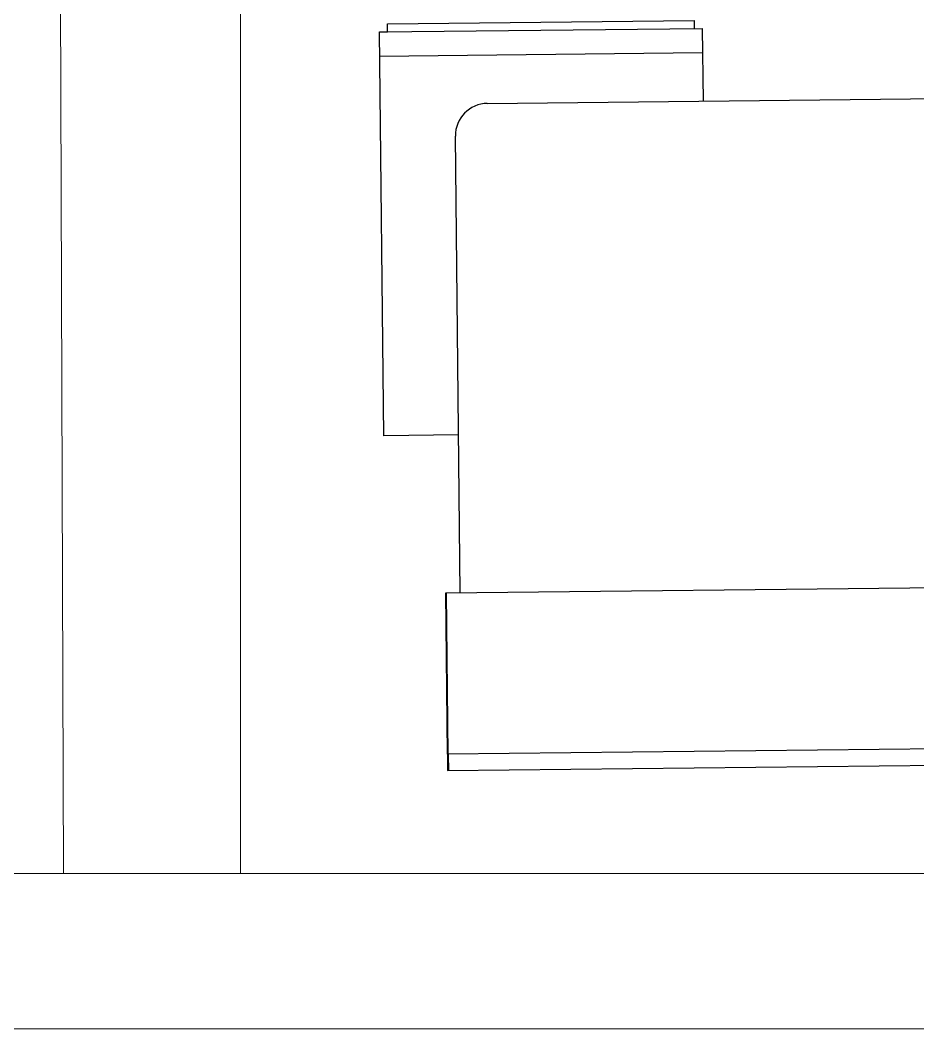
# Paper-space layout 'office1 floor1' of a CAD drawing. Header units: inches. Extents: x 0.3 to 10.8, y 1.4 to 4.2.
# Drawn here: x 7.1064 to 7.3372, y 1.9912 to 2.2504 of the extents above; entities that cross this region are included whole.
import ezdxf

# ---------------------------------------------------------------- set-up
doc = ezdxf.new("R2010")
doc.units = ezdxf.units.IN
doc.header["$MEASUREMENT"] = 0
doc.layers.get('0').update_dxf_attribs({"lineweight": 0})
doc.layers.add('WALL 1 100', color=250, linetype='Continuous', lineweight=9)

psp = doc.layouts.new('office1 floor1')

# ---------------------------------------------------------------- linework, layer by layer
at = {"color": 7, "linetype": 'ByBlock', "lineweight": -2}
for p, q in [((7.20078, 2.24945), (7.27965, 2.2503)), ((7.27965, 2.2503), (7.27967, 2.24822)), ((7.19873, 2.24735), (7.28175, 2.24825)), ((7.20081, 2.24737), (7.20078, 2.24945)), ((7.28175, 2.24825), (7.28195, 2.22958)), ((7.19873, 2.24735), (7.20081, 2.24737)), ((7.19985, 2.14358), (7.19873, 2.24735)), ((7.1988, 2.24112), (7.28182, 2.24202)), ((7.22648, 2.22898), (7.54195, 2.23239)), ((7.21954, 2.10326), (7.21827, 2.22059)), ((7.2191, 2.14378), (7.19985, 2.14358)), ((7.21578, 2.10322), (7.42332, 2.10546)), ((7.21623, 2.06171), (7.21578, 2.10322)), ((7.21635, 2.06171), (7.2159, 2.10322)), ((7.21642, 2.06164), (7.21597, 2.10314)), ((7.42377, 2.06395), (7.21623, 2.06171)), ((7.21623, 2.06171), (7.21627, 2.05756)), ((7.21635, 2.06171), (7.2164, 2.05756)), ((7.21642, 2.06164), (7.21647, 2.05748)), ((7.21627, 2.05756), (7.42382, 2.0598))]:
    psp.add_line(p, q, dxfattribs=at)
psp.add_arc((7.22657, 2.22068), 0.0083, 90.6192, 180.6192, dxfattribs=at)
at = {"layer": 'WALL 1 100', "color": 0}
for p, q in [((7.11612, 2.43486), (7.11751, 2.031)), ((7.16301, 2.43486), (7.16301, 2.03099)), ((10.76781, 2.03083), (5.8083, 2.03113)), ((10.80748, 1.99115), (5.8083, 1.99115))]:
    psp.add_line(p, q, dxfattribs=at)

doc.saveas('drawing.dxf')
